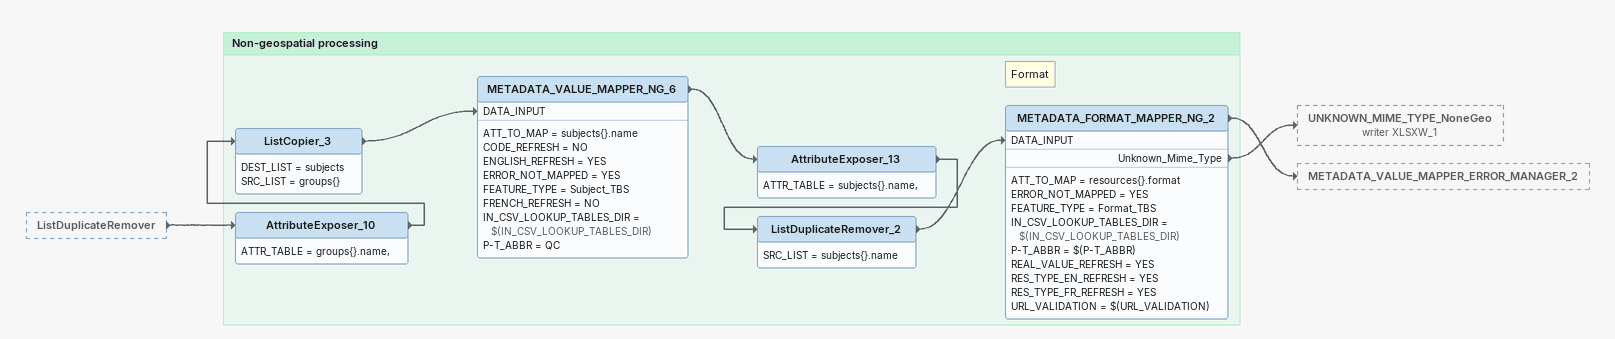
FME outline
ListDuplicateRemover [outside]
    -> AttributeExposer_10

Bookmark: Non-geospatial processing
AttributeExposer_10
    ATTR_TABLE = groups{}.name,
    -> ListCopier_3
ListCopier_3
    DEST_LIST = subjects
    SRC_LIST = groups{}
    -> METADATA_VALUE_MAPPER_NG_6 [DATA_INPUT]
METADATA_VALUE_MAPPER_NG_6
    ATT_TO_MAP = subjects{}.name
    CODE_REFRESH = NO
    ENGLISH_REFRESH = YES
    ERROR_NOT_MAPPED = YES
    FEATURE_TYPE = Subject_TBS
    FRENCH_REFRESH = NO
    IN_CSV_LOOKUP_TABLES_DIR = $(IN_CSV_LOOKUP_TABLES_DIR)
    P-T_ABBR = QC
    -> AttributeExposer_13
AttributeExposer_13
    ATTR_TABLE = subjects{}.name,
    -> ListDuplicateRemover_2
ListDuplicateRemover_2
    SRC_LIST = subjects{}.name
    -> METADATA_FORMAT_MAPPER_NG_2 [DATA_INPUT]
Note: Format
METADATA_FORMAT_MAPPER_NG_2
    ATT_TO_MAP = resources{}.format
    ERROR_NOT_MAPPED = YES
    FEATURE_TYPE = Format_TBS
    IN_CSV_LOOKUP_TABLES_DIR = $(IN_CSV_LOOKUP_TABLES_DIR)
    P-T_ABBR = $(P-T_ABBR)
    REAL_VALUE_REFRESH = YES
    RES_TYPE_EN_REFRESH = YES
    RES_TYPE_FR_REFRESH = YES
    URL_VALIDATION = $(URL_VALIDATION)
    Unknown_Mime_Type -> UNKNOWN_MIME_TYPE_NoneGeo (writer XLSXW_1)
    -> METADATA_VALUE_MAPPER_ERROR_MANAGER_2
